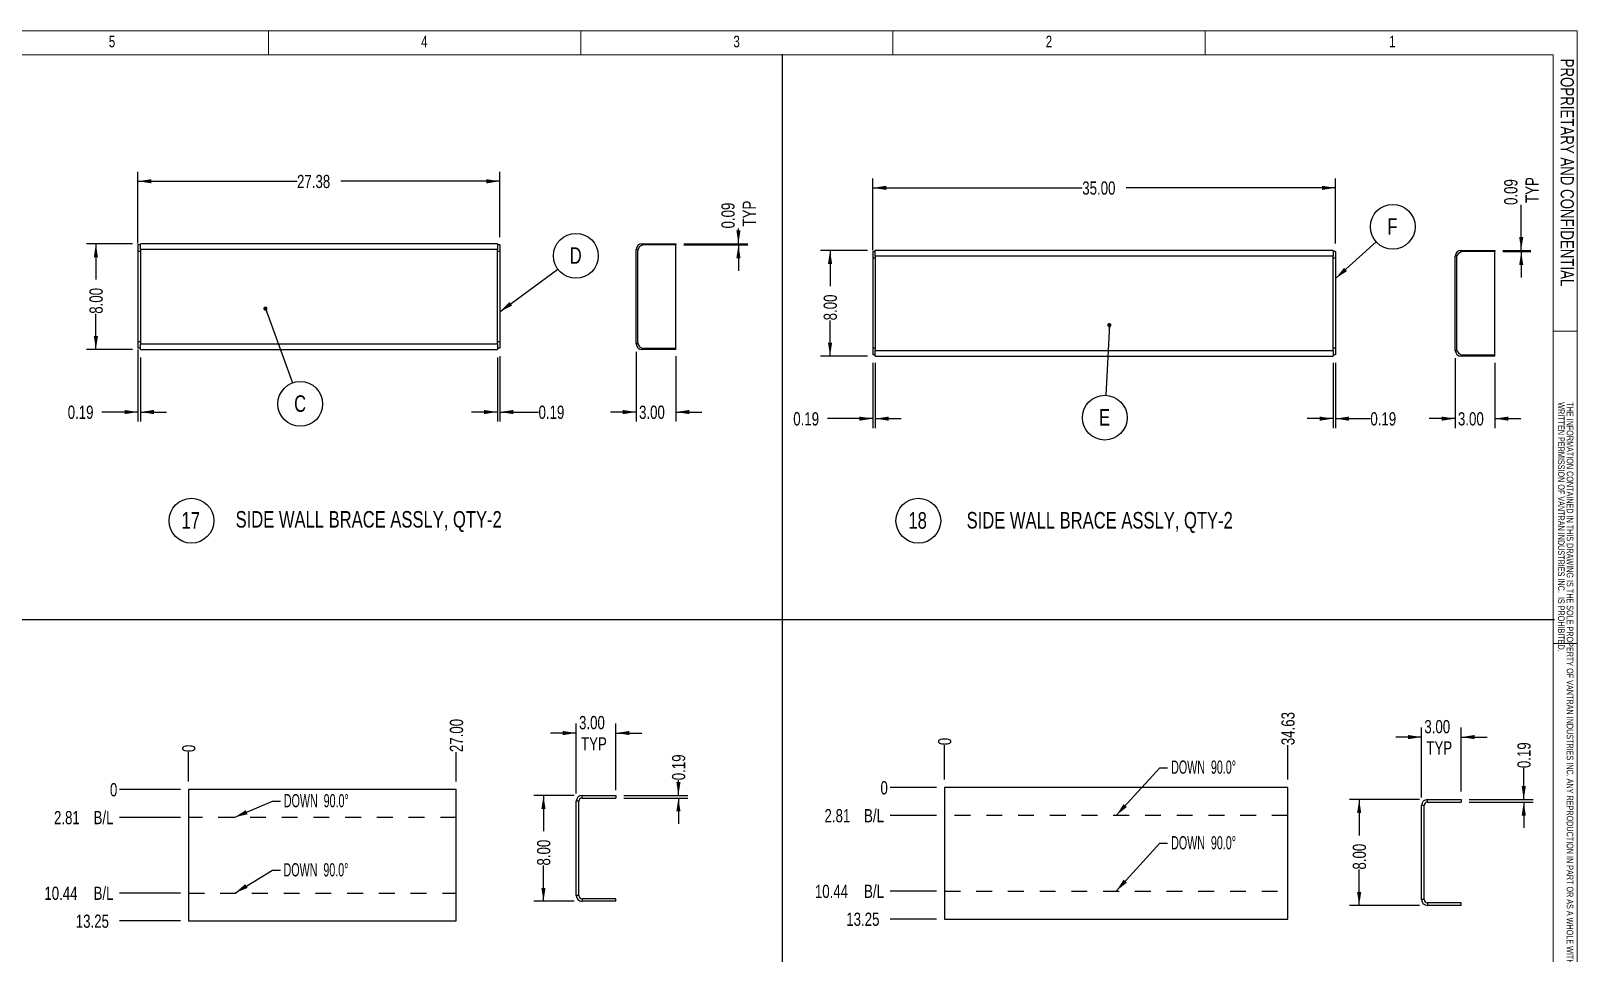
# Model space of a CAD drawing. Header units: inches. Extents: x 0 to 16.5, y 0 to 11.7.
# Drawn here: x 6.77 to 16.52, y 5.86 to 11.67 of the extents above; entities that cross this region are included whole.
import ezdxf

# ---------------------------------------------------------------- set-up
doc = ezdxf.new("R2010")
doc.units = ezdxf.units.IN
doc.header["$MEASUREMENT"] = 0
doc.linetypes.add('HIDDEN', pattern=[0.075, 0.05, -0.025])
doc.layers.add('FORMAT', color=7, linetype='Continuous')
doc.styles.add('SLDTEXTSTYLE0', font='TXT', dxfattribs={"width": 0.75})
doc.styles.add('SLDTEXTSTYLE2', font='TXT', dxfattribs={"width": 0.605})
doc.dimstyles.new('SLDDIMSTYLE15', dxfattribs={"dimtxt": 0.084961, "dimasz": 0.084961, "dimexe": 0, "dimexo": 0.0625, "dimgap": 0.02124, "dimtad": 0, "dimtih": 1, "dimtoh": 1, "dimdec": 0, "dimlfac": 16, "dimrnd": 1e-09, "dimdsep": 46, "dimtxsty": 'SLDTEXTSTYLE0', "dimblk1": 'NONE', "dimblk2": 'NONE', "dimsah": 1, "dimcen": 0.09, "dimadec": 0, "dimazin": 2, "dimtfac": 1, "dimtdec": 0, "dimtofl": 0, "dimtmove": 0, "dimatfit": 3, "dimldrblk": 'NONE', "dimfxl": 0, "dimfrac": 2, "dimtolj": 1, "dimtzin": 12, "dimarcsym": 0})
doc.dimstyles.new('SLDDIMSTYLE16', dxfattribs={"dimtxt": 0.084961, "dimasz": 0.084961, "dimexe": 0, "dimexo": 0.0625, "dimgap": 0.02124, "dimtad": 0, "dimtih": 1, "dimtoh": 1, "dimlfac": 16, "dimrnd": 1e-09, "dimzin": 4, "dimdsep": 46, "dimtxsty": 'SLDTEXTSTYLE0', "dimblk1": 'NONE', "dimblk2": 'NONE', "dimsah": 1, "dimcen": 0.09, "dimadec": 0, "dimazin": 1, "dimtfac": 1, "dimtofl": 0, "dimtmove": 0, "dimatfit": 3, "dimldrblk": 'NONE', "dimfxl": 0, "dimfrac": 2, "dimtolj": 1, "dimtzin": 12, "dimarcsym": 0})
doc.dimstyles.new('SLDDIMSTYLE17', dxfattribs={"dimtxt": 0.084961, "dimasz": 0.084961, "dimexe": 0, "dimexo": 0.0625, "dimgap": 0.02124, "dimtad": 0, "dimtih": 1, "dimtoh": 1, "dimlfac": 16, "dimrnd": 1e-09, "dimzin": 12, "dimdsep": 46, "dimtxsty": 'SLDTEXTSTYLE0', "dimblk1": 'NONE', "dimblk2": 'NONE', "dimsah": 1, "dimcen": 0.09, "dimadec": 0, "dimazin": 3, "dimtfac": 1, "dimtofl": 0, "dimtmove": 0, "dimatfit": 3, "dimldrblk": 'NONE', "dimfxl": 0, "dimfrac": 2, "dimtolj": 1, "dimtzin": 12, "dimarcsym": 0})
doc.dimstyles.new('SLDDIMSTYLE18', dxfattribs={"dimtxt": 0.084961, "dimasz": 0.084961, "dimexe": 0, "dimexo": 0.0625, "dimgap": 0.02124, "dimtad": 0, "dimtih": 1, "dimtoh": 1, "dimlfac": 16, "dimrnd": 1e-09, "dimzin": 12, "dimdsep": 46, "dimtxsty": 'SLDTEXTSTYLE0', "dimblk1": 'NONE', "dimblk2": 'NONE', "dimsah": 1, "dimcen": 0.09, "dimadec": 0, "dimazin": 3, "dimtfac": 1, "dimtofl": 0, "dimtmove": 0, "dimatfit": 3, "dimldrblk": 'NONE', "dimfxl": 0, "dimfrac": 2, "dimtolj": 1, "dimtzin": 12, "dimarcsym": 0})
doc.dimstyles.new('SLDDIMSTYLE3', dxfattribs={"dimtxt": 0.18, "dimasz": 0.026142, "dimexe": 0, "dimexo": 0.0625, "dimgap": 0, "dimtad": 0, "dimtih": 1, "dimtoh": 1, "dimdec": 0, "dimrnd": 1e-09, "dimzin": 0, "dimdsep": 46, "dimtxsty": 'Standard', "dimblk1": 'DOT', "dimblk2": 'DOT', "dimsah": 1, "dimcen": 0.09, "dimadec": 0, "dimazin": 0, "dimtfac": 0.026142, "dimtdec": 0, "dimtofl": 0, "dimtmove": 0, "dimatfit": 3, "dimldrblk": 'DOT', "dimfxl": 0, "dimfrac": 2, "dimtolj": 1, "dimtzin": 0, "dimarcsym": 0})
doc.dimstyles.new('SLDDIMSTYLE4', dxfattribs={"dimtxt": 0.18, "dimasz": 0.084961, "dimexe": 0, "dimexo": 0.0625, "dimgap": 0, "dimtad": 0, "dimtih": 1, "dimtoh": 1, "dimdec": 0, "dimrnd": 1e-09, "dimzin": 0, "dimdsep": 46, "dimtxsty": 'Standard', "dimsah": 1, "dimcen": 0.09, "dimadec": 0, "dimazin": 0, "dimtfac": 0.084961, "dimtdec": 0, "dimtofl": 0, "dimtmove": 0, "dimatfit": 3, "dimfxl": 0, "dimfrac": 2, "dimtolj": 1, "dimtzin": 0, "dimarcsym": 0})
doc.dimstyles.new('SLDDIMSTYLE6', dxfattribs={"dimtxt": 0.084961, "dimasz": 0.084961, "dimexe": 0, "dimexo": 0.0625, "dimgap": 0.02124, "dimtad": 0, "dimlfac": 12, "dimrnd": 1e-09, "dimzin": 4, "dimdsep": 46, "dimtxsty": 'SLDTEXTSTYLE0', "dimsah": 1, "dimcen": 0.09, "dimadec": 0, "dimazin": 1, "dimtfac": 1, "dimtofl": 0, "dimtmove": 0, "dimatfit": 3, "dimfxl": 0, "dimfrac": 2, "dimtolj": 1, "dimtzin": 12, "dimarcsym": 0})
doc.dimstyles.new('SLDDIMSTYLE7', dxfattribs={"dimtxt": 0.084961, "dimasz": 0.084961, "dimexe": 0, "dimexo": 0.0625, "dimgap": 0.02124, "dimtad": 0, "dimlfac": 12, "dimrnd": 1e-09, "dimdsep": 46, "dimtxsty": 'SLDTEXTSTYLE0', "dimsah": 1, "dimcen": 0.09, "dimadec": 0, "dimazin": 2, "dimtfac": 1, "dimtmove": 0, "dimatfit": 0, "dimfxl": 0, "dimfrac": 2, "dimtolj": 1, "dimtzin": 12, "dimarcsym": 0})
doc.dimstyles.new('SLDDIMSTYLE8', dxfattribs={"dimtxt": 0.084961, "dimasz": 0.084961, "dimexe": 0, "dimexo": 0.0625, "dimgap": 0.02124, "dimtad": 0, "dimlfac": 12, "dimrnd": 1e-09, "dimzin": 12, "dimdsep": 46, "dimtxsty": 'SLDTEXTSTYLE0', "dimsah": 1, "dimcen": 0.09, "dimadec": 0, "dimazin": 3, "dimtfac": 1, "dimtofl": 0, "dimtmove": 0, "dimatfit": 3, "dimfxl": 0, "dimfrac": 2, "dimtolj": 1, "dimtzin": 12, "dimarcsym": 0})
doc.dimstyles.new('SLDDIMSTYLE9', dxfattribs={"dimtxt": 0.084961, "dimasz": 0.084961, "dimexe": 0, "dimexo": 0.0625, "dimgap": 0.02124, "dimtad": 0, "dimlfac": 12, "dimrnd": 1e-09, "dimzin": 4, "dimdsep": 46, "dimtxsty": 'SLDTEXTSTYLE0', "dimsah": 1, "dimcen": 0.09, "dimadec": 0, "dimazin": 1, "dimtfac": 1, "dimtmove": 0, "dimatfit": 0, "dimfxl": 0, "dimfrac": 2, "dimtolj": 1, "dimtzin": 12, "dimarcsym": 0})

# ---------------------------------------------------------------- blocks, each defined once
blk = doc.blocks.new('SW_NOTE_0')
at = {"layer": 'FORMAT', "color": 0}
blk.add_circle((0.0758, 0.0803), 0.1412, dxfattribs=at)
at = {"layer": 'FORMAT', "color": 0, "insert": (0.0716, 0.1343), "char_height": 0.10417, "attachment_point": 2, "style": 'SLDTEXTSTYLE0'}
blk.add_mtext('17', dxfattribs=at)
blk = doc.blocks.new('SW_NOTE_0_1')
at = {"color": 0, "linetype": 'Continuous', "lineweight": 0, "attachment_point": 1, "rotation": 270, "style": 'SLDTEXTSTYLE0'}
for s, insert, char_height in [('WRITTEN PERMISSION OF VANTRAN INDUSTRIES INC.  IS PROHIBITED.', (-0.0018, 0), 0.041667), ('THE INFORMATION CONTAINED IN THIS DRAWING IS THE SOLE PROPERTY OF VANTRAN INDUSTRIES INC. ANY REPRODUCTION IN PART OR AS A WHOLE WITHOUT  THE', (0.0537, 0), 0.0416667)]:
    blk.add_mtext(s, dxfattribs=dict(at, insert=insert, char_height=char_height))
blk = doc.blocks.new('Drawing View85')
at = {"color": 7, "linetype": 'Continuous', "lineweight": 25}
for p, q in [((0, 0.0417), (-0.0156, 0.0417)), ((-0.0156, 0.0417), (-0.0156, 0)), ((0, 0), (-0.0156, 0)), ((-0.0156, 0), (-0.0156, -0.5677)), ((2.25, 0.0495), (0, 0.0495)), ((0, 0.013), (0, 0.0495)), ((2.25, 0.013), (0, 0.013)), ((0, 0.013), (0, -0.5807)), ((2.25, 0.0495), (2.25, 0.013)), ((2.2656, 0.0417), (2.25, 0.0417)), ((2.25, -0.5807), (2.25, 0.013)), ((2.2656, 0.0417), (2.2656, 0)), ((2.2656, 0), (2.25, 0)), ((2.2656, 0), (2.2656, -0.5677)), ((0, -0.5677), (-0.0156, -0.5677)), ((-0.0156, -0.5677), (-0.0156, -0.6094)), ((0, -0.5807), (2.25, -0.5807)), ((0, -0.6172), (0, -0.5807)), ((2.2656, -0.5677), (2.25, -0.5677)), ((2.25, -0.5807), (2.25, -0.6172)), ((2.2656, -0.5677), (2.2656, -0.6094)), ((0, -0.6094), (-0.0156, -0.6094)), ((0, -0.6172), (2.25, -0.6172)), ((2.2656, -0.6094), (2.25, -0.6094))]:
    blk.add_line(p, q, dxfattribs=at)
blk = doc.blocks.new('_D_6')
at = {"layer": 'FORMAT'}
for p, q in [((7.4113, 10.3334), (7.1203, 10.3334)), ((7.1803, 10.3334), (7.1803, 10.1078)), ((7.1803, 9.6667), (7.1803, 9.8922)), ((7.4113, 9.6667), (7.1203, 9.6667))]:
    blk.add_line(p, q, dxfattribs=at)
for points in [[(7.1803, 10.3334), (7.1672, 10.2484), (7.1934, 10.2484)], [(7.1803, 9.6667), (7.1934, 9.7517), (7.1672, 9.7517)]]:
    blk.add_solid(points, dxfattribs=at)
at = {"layer": 'FORMAT', "insert": (7.1399, 9.8922), "char_height": 0.08333, "attachment_point": 1, "rotation": 90, "style": 'SLDTEXTSTYLE0'}
blk.add_mtext('8.00', dxfattribs=at)
blk = doc.blocks.new('_D_7')
at = {"layer": 'FORMAT'}
for p, q in [((9.7113, 9.6167), (9.7113, 9.213)), ((9.727, 9.6245), (9.727, 9.213)), ((9.7113, 9.273), (9.548, 9.273)), ((9.727, 9.273), (9.9704, 9.273))]:
    blk.add_line(p, q, dxfattribs=at)
for points in [[(9.7113, 9.273), (9.6264, 9.2861), (9.6264, 9.2599)], [(9.727, 9.273), (9.8119, 9.2599), (9.8119, 9.2861)]]:
    blk.add_solid(points, dxfattribs=at)
at = {"layer": 'FORMAT', "insert": (9.9704, 9.3134), "char_height": 0.08333, "attachment_point": 1, "style": 'SLDTEXTSTYLE0'}
blk.add_mtext('0.19', dxfattribs=at)
blk = doc.blocks.new('_D_8')
at = {"layer": 'FORMAT'}
for p, q in [((7.4457, 10.3339), (7.4457, 10.7871)), ((7.4457, 10.7271), (8.4482, 10.7271)), ((9.727, 10.7271), (8.7245, 10.7271)), ((9.727, 10.3755), (9.727, 10.7871))]:
    blk.add_line(p, q, dxfattribs=at)
for points in [[(7.4457, 10.7271), (7.5307, 10.714), (7.5307, 10.7401)], [(9.727, 10.7271), (9.642, 10.7401), (9.642, 10.714)]]:
    blk.add_solid(points, dxfattribs=at)
at = {"layer": 'FORMAT', "insert": (8.4482, 10.7674), "char_height": 0.08333, "attachment_point": 1, "style": 'SLDTEXTSTYLE0'}
blk.add_mtext('27.38', dxfattribs=at)
blk = doc.blocks.new('_D_9')
at = {"layer": 'FORMAT'}
for p, q in [((7.4457, 9.6662), (7.4457, 9.213)), ((7.4613, 9.6167), (7.4613, 9.213)), ((7.4457, 9.273), (7.2182, 9.273)), ((7.4613, 9.273), (7.6247, 9.273))]:
    blk.add_line(p, q, dxfattribs=at)
for points in [[(7.4457, 9.273), (7.3608, 9.2861), (7.3608, 9.2599)], [(7.4613, 9.273), (7.5463, 9.2599), (7.5463, 9.2861)]]:
    blk.add_solid(points, dxfattribs=at)
at = {"layer": 'FORMAT', "insert": (7.0026, 9.3134), "char_height": 0.08333, "attachment_point": 1, "style": 'SLDTEXTSTYLE0'}
blk.add_mtext('0.19', dxfattribs=at)
blk = doc.blocks.new('SW_NOTE_0_6')
at = {"layer": 'FORMAT', "color": 0}
blk.add_circle((0.0485, -0.1326), 0.1412, dxfattribs=at)
at = {"layer": 'FORMAT', "color": 0, "insert": (0.0475, -0.0787), "char_height": 0.1042, "attachment_point": 2, "style": 'SLDTEXTSTYLE0'}
blk.add_mtext('C', dxfattribs=at)
blk = doc.blocks.new('_Dot')
at = {"color": 0, "linetype": 'ByBlock', "lineweight": -2}
blk.add_line((-0.5, 0), (-1, 0), dxfattribs=at)
at = {"color": 0, "linetype": 'ByBlock', "const_width": 0.5}
blk.add_lwpolyline([(-0.25, 0, 1), (0.25, 0, 1)], format="xyb", close=True, dxfattribs=at)
blk = doc.blocks.new('SW_NOTE_0_7')
at = {"layer": 'FORMAT', "color": 0}
blk.add_circle((0.1137, 0.0837), 0.1412, dxfattribs=at)
at = {"layer": 'FORMAT', "color": 0, "insert": (0.1123, 0.1376), "char_height": 0.1042, "attachment_point": 2, "style": 'SLDTEXTSTYLE0'}
blk.add_mtext('D', dxfattribs=at)
blk = doc.blocks.new('Drawing View86')
at = {"color": 7, "linetype": 'Continuous', "lineweight": 25}
for p, q in [((0.0286, 0.6172), (0.2422, 0.6172)), ((0.0286, 0.6073), (0.0286, 0.6172)), ((0.2422, 0.6094), (0.0417, 0.6094)), ((0.2422, 0.6172), (0.2422, 0.6094)), ((0.2422, -0.0417), (0.2422, 0.6094)), ((-0.0078, -0.013), (-0.0078, 0.5807)), ((0.0021, 0.5807), (-0.0078, 0.5807)), ((0, 0.5677), (0, 0)), ((0.0021, -0.013), (-0.0078, -0.013)), ((0.0286, -0.0396), (0.0286, -0.0495)), ((0.2422, -0.0495), (0.0286, -0.0495)), ((0.0417, -0.0417), (0.2422, -0.0417)), ((0.2422, -0.0495), (0.2422, -0.0417))]:
    blk.add_line(p, q, dxfattribs=at)
for centre, radius, start, end in [((0.0286, 0.5807), 0.0365, 90, 180), ((0.0417, 0.5677), 0.0417, 90, 180), ((0.0417, 0), 0.0417, 180, 270), ((0.0286, -0.013), 0.0365, 180, 270)]:
    blk.add_arc(centre, radius, start, end, dxfattribs=at)
blk = doc.blocks.new('_D_10')
at = {"layer": 'FORMAT'}
for p, q in [((11.2304, 10.3334), (11.2304, 10.4295)), ((10.8867, 10.3334), (11.2904, 10.3334)), ((10.8867, 10.3255), (11.2904, 10.3255)), ((11.2304, 10.3255), (11.2304, 10.1622))]:
    blk.add_line(p, q, dxfattribs=at)
for points in [[(11.2304, 10.3334), (11.2435, 10.4183), (11.2173, 10.4183)], [(11.2304, 10.3255), (11.2173, 10.2406), (11.2435, 10.2406)]]:
    blk.add_solid(points, dxfattribs=at)
at = {"layer": 'FORMAT', "char_height": 0.08333, "attachment_point": 1, "rotation": 90, "style": 'SLDTEXTSTYLE0'}
for s, insert in [('0.09', (11.123, 10.4295)), ('TYP', (11.2571, 10.4422))]:
    blk.add_mtext(s, dxfattribs=dict(at, insert=insert))
blk = doc.blocks.new('_D_11')
at = {"layer": 'FORMAT'}
for p, q in [((10.5867, 9.6531), (10.5867, 9.213)), ((10.8367, 9.6245), (10.8367, 9.213)), ((10.5867, 9.273), (10.4233, 9.273)), ((10.8367, 9.273), (11.0001, 9.273))]:
    blk.add_line(p, q, dxfattribs=at)
for points in [[(10.5867, 9.273), (10.5017, 9.2861), (10.5017, 9.2599)], [(10.8367, 9.273), (10.9217, 9.2599), (10.9217, 9.2861)]]:
    blk.add_solid(points, dxfattribs=at)
at = {"layer": 'FORMAT', "insert": (10.6039, 9.3134), "char_height": 0.08333, "attachment_point": 1, "style": 'SLDTEXTSTYLE0'}
blk.add_mtext('3.00', dxfattribs=at)
blk = doc.blocks.new('Drawing View93')
at = {"color": 7, "linetype": 'Continuous', "lineweight": 25}
for p, q in [((0, 0), (-1.6875, 0)), ((-1.6875, 0), (-1.6875, -0.828125)), ((0, -0.828125), (0, 0)), ((-1.6875, -0.828125), (0, -0.828125))]:
    blk.add_line(p, q, dxfattribs=at)
blk = doc.blocks.new('_D_24')
at = {"layer": 'FORMAT'}
blk.add_line((7.7642, 6.9446), (7.7642, 7.1304), dxfattribs=at)
at = {"layer": 'FORMAT', "insert": (7.7239, 7.1304), "char_height": 0.0833, "attachment_point": 1, "rotation": 90, "style": 'SLDTEXTSTYLE0'}
blk.add_mtext('0', dxfattribs=at)
blk = doc.blocks.new('_None')
blk = doc.blocks.new('_D_25')
at = {"layer": 'FORMAT'}
blk.add_line((9.4517, 6.9446), (9.4517, 7.1304), dxfattribs=at)
at = {"layer": 'FORMAT', "insert": (9.4114, 7.1304), "char_height": 0.08333, "attachment_point": 1, "rotation": 90, "style": 'SLDTEXTSTYLE0'}
blk.add_mtext('27.00', dxfattribs=at)
blk = doc.blocks.new('_D_26')
at = {"layer": 'FORMAT'}
blk.add_line((7.7142, 6.8946), (7.3297, 6.8946), dxfattribs=at)
at = {"layer": 'FORMAT', "insert": (7.2691, 6.935), "char_height": 0.0833, "attachment_point": 1, "style": 'SLDTEXTSTYLE0'}
blk.add_mtext('0', dxfattribs=at)
blk = doc.blocks.new('_D_27')
at = {"layer": 'FORMAT'}
blk.add_line((7.7142, 6.7188), (7.3297, 6.7188), dxfattribs=at)
at = {"layer": 'FORMAT', "char_height": 0.08333, "attachment_point": 1, "style": 'SLDTEXTSTYLE0'}
for s, insert in [('2.81', (6.9163, 6.7592)), ('B/L', (7.1657, 6.7592))]:
    blk.add_mtext(s, dxfattribs=dict(at, insert=insert))
blk = doc.blocks.new('_D_28')
at = {"layer": 'FORMAT'}
blk.add_line((7.7142, 6.2422), (7.3297, 6.2422), dxfattribs=at)
at = {"layer": 'FORMAT', "char_height": 0.08333, "attachment_point": 1, "style": 'SLDTEXTSTYLE0'}
for s, insert in [('10.44', (6.8556, 6.2826)), ('B/L', (7.1657, 6.2826))]:
    blk.add_mtext(s, dxfattribs=dict(at, insert=insert))
blk = doc.blocks.new('_D_29')
at = {"layer": 'FORMAT'}
blk.add_line((7.7142, 6.0665), (7.3297, 6.0665), dxfattribs=at)
at = {"layer": 'FORMAT', "insert": (7.0535, 6.1068), "char_height": 0.08333, "attachment_point": 1, "style": 'SLDTEXTSTYLE0'}
blk.add_mtext('13.25', dxfattribs=at)
blk = doc.blocks.new('Drawing View95')
at = {"color": 7, "linetype": 'Continuous', "lineweight": 25}
for p, q in [((-0.2344, 0.6146), (-0.25, 0.6146)), ((-0.25, 0.0208), (-0.25, 0.6146)), ((-0.2344, 0.0208), (-0.2344, 0.6146)), ((-0.2135, 0.651), (0, 0.651)), ((-0.2135, 0.6354), (-0.2135, 0.651)), ((-0.2135, 0.6354), (0, 0.6354)), ((0, 0.651), (0, 0.6354)), ((-0.2344, 0.0208), (-0.25, 0.0208)), ((0, 0), (-0.2135, 0)), ((-0.2135, 0), (-0.2135, -0.0156)), ((0, -0.0156), (0, 0)), ((0, -0.0156), (-0.2135, -0.0156))]:
    blk.add_line(p, q, dxfattribs=at)
for centre, radius, start, end in [((-0.2135, 0.6146), 0.0365, 90, 180), ((-0.2135, 0.6146), 0.0208, 90, 180), ((-0.2135, 0.0208), 0.0365, 180, 270), ((-0.2135, 0.0208), 0.0208, 180, 270)]:
    blk.add_arc(centre, radius, start, end, dxfattribs=at)
blk = doc.blocks.new('_D_30')
at = {"layer": 'FORMAT'}
for p, q in [((10.2085, 6.8704), (10.2085, 7.3106)), ((10.4585, 6.8912), (10.4585, 7.3106)), ((10.2085, 7.2506), (10.0451, 7.2506)), ((10.4585, 7.2506), (10.6219, 7.2506))]:
    blk.add_line(p, q, dxfattribs=at)
for points in [[(10.2085, 7.2506), (10.1235, 7.2636), (10.1235, 7.2375)], [(10.4585, 7.2506), (10.5435, 7.2375), (10.5435, 7.2636)]]:
    blk.add_solid(points, dxfattribs=at)
at = {"layer": 'FORMAT', "char_height": 0.08333, "attachment_point": 1, "style": 'SLDTEXTSTYLE0'}
for s, insert in [('3.00', (10.2257, 7.358)), ('TYP', (10.2384, 7.2239))]:
    blk.add_mtext(s, dxfattribs=dict(at, insert=insert))
blk = doc.blocks.new('_D_31')
at = {"layer": 'FORMAT'}
for p, q in [((10.195, 6.8569), (9.9416, 6.8569)), ((10.0016, 6.8569), (10.0016, 6.6313)), ((10.0016, 6.1902), (10.0016, 6.4157)), ((10.195, 6.1902), (9.9416, 6.1902))]:
    blk.add_line(p, q, dxfattribs=at)
for points in [[(10.0016, 6.8569), (9.9885, 6.7719), (10.0146, 6.7719)], [(10.0016, 6.1902), (10.0146, 6.2752), (9.9885, 6.2752)]]:
    blk.add_solid(points, dxfattribs=at)
at = {"layer": 'FORMAT', "insert": (9.9612, 6.4157), "char_height": 0.08333, "attachment_point": 1, "rotation": 90, "style": 'SLDTEXTSTYLE0'}
blk.add_mtext('8.00', dxfattribs=at)
blk = doc.blocks.new('_D_32')
at = {"layer": 'FORMAT'}
for p, q in [((10.8522, 6.8569), (10.8522, 6.953)), ((10.5085, 6.8569), (10.9122, 6.8569)), ((10.5085, 6.8412), (10.9122, 6.8412)), ((10.8522, 6.8412), (10.8522, 6.6778))]:
    blk.add_line(p, q, dxfattribs=at)
for points in [[(10.8522, 6.8569), (10.8653, 6.9418), (10.8391, 6.9418)], [(10.8522, 6.8412), (10.8391, 6.7563), (10.8653, 6.7563)]]:
    blk.add_solid(points, dxfattribs=at)
at = {"layer": 'FORMAT', "insert": (10.8118, 6.953), "char_height": 0.08333, "attachment_point": 1, "rotation": 90, "style": 'SLDTEXTSTYLE0'}
blk.add_mtext('0.19', dxfattribs=at)
blk = doc.blocks.new('Drawing View100')
at = {"color": 7, "linetype": 'Continuous', "lineweight": 25}
for p, q in [((0, 0.0417), (-0.0156, 0.0417)), ((-0.0156, 0.0417), (-0.0156, 0)), ((0, 0), (-0.0156, 0)), ((-0.0156, 0), (-0.0156, -0.5677)), ((2.8854, 0.0495), (0, 0.0495)), ((0, 0.013), (0, 0.0495)), ((2.8854, 0.013), (0, 0.013)), ((0, 0.013), (0, -0.5807)), ((2.8854, 0.0495), (2.8854, 0.013)), ((2.901, 0.0417), (2.8854, 0.0417)), ((2.8854, -0.5807), (2.8854, 0.013)), ((2.901, 0.0417), (2.901, 0)), ((2.901, 0), (2.8854, 0)), ((2.901, 0), (2.901, -0.5677)), ((0, -0.5677), (-0.0156, -0.5677)), ((-0.0156, -0.5677), (-0.0156, -0.6094)), ((0, -0.5807), (2.8854, -0.5807)), ((0, -0.6172), (0, -0.5807)), ((2.901, -0.5677), (2.8854, -0.5677)), ((2.8854, -0.5807), (2.8854, -0.6172)), ((2.901, -0.5677), (2.901, -0.6094)), ((0, -0.6094), (-0.0156, -0.6094)), ((0, -0.6172), (2.8854, -0.6172)), ((2.901, -0.6094), (2.8854, -0.6094))]:
    blk.add_line(p, q, dxfattribs=at)
blk = doc.blocks.new('_D_38')
at = {"layer": 'FORMAT'}
for p, q in [((12.0776, 10.2923), (12.0776, 10.7455)), ((14.9943, 10.334), (14.9943, 10.7455)), ((12.0776, 10.6855), (13.3978, 10.6855)), ((14.9943, 10.6855), (13.674, 10.6855))]:
    blk.add_line(p, q, dxfattribs=at)
for points in [[(12.0776, 10.6855), (12.1626, 10.6724), (12.1626, 10.6986)], [(14.9943, 10.6855), (14.9093, 10.6986), (14.9093, 10.6724)]]:
    blk.add_solid(points, dxfattribs=at)
at = {"layer": 'FORMAT', "insert": (13.3978, 10.7259), "char_height": 0.08333, "attachment_point": 1, "style": 'SLDTEXTSTYLE0'}
blk.add_mtext('35.00', dxfattribs=at)
blk = doc.blocks.new('_D_39')
at = {"layer": 'FORMAT'}
for p, q in [((12.0432, 10.2918), (11.7481, 10.2918)), ((11.8081, 10.2918), (11.8081, 10.0663)), ((11.8081, 9.6251), (11.8081, 9.8507)), ((12.0432, 9.6251), (11.7481, 9.6251))]:
    blk.add_line(p, q, dxfattribs=at)
for points in [[(11.8081, 10.2918), (11.795, 10.2068), (11.8211, 10.2068)], [(11.8081, 9.6251), (11.8211, 9.7101), (11.795, 9.7101)]]:
    blk.add_solid(points, dxfattribs=at)
at = {"layer": 'FORMAT', "insert": (11.7677, 9.8507), "char_height": 0.08333, "attachment_point": 1, "rotation": 90, "style": 'SLDTEXTSTYLE0'}
blk.add_mtext('8.00', dxfattribs=at)
blk = doc.blocks.new('_D_40')
at = {"layer": 'FORMAT'}
for p, q in [((12.0776, 9.5829), (12.0776, 9.1714)), ((12.0932, 9.5829), (12.0932, 9.1714)), ((12.0776, 9.2314), (11.7917, 9.2314)), ((12.0932, 9.2314), (12.2566, 9.2314))]:
    blk.add_line(p, q, dxfattribs=at)
for points in [[(12.0776, 9.2314), (11.9926, 9.2445), (11.9926, 9.2184)], [(12.0932, 9.2314), (12.1782, 9.2184), (12.1782, 9.2445)]]:
    blk.add_solid(points, dxfattribs=at)
at = {"layer": 'FORMAT', "insert": (11.5761, 9.2718), "char_height": 0.08333, "attachment_point": 1, "style": 'SLDTEXTSTYLE0'}
blk.add_mtext('0.19', dxfattribs=at)
blk = doc.blocks.new('_D_41')
at = {"layer": 'FORMAT'}
for p, q in [((14.9786, 9.5829), (14.9786, 9.1714)), ((14.9943, 9.5829), (14.9943, 9.1714)), ((14.9786, 9.2314), (14.8152, 9.2314)), ((14.9943, 9.2314), (15.2138, 9.2314))]:
    blk.add_line(p, q, dxfattribs=at)
for points in [[(14.9786, 9.2314), (14.8937, 9.2445), (14.8937, 9.2184)], [(14.9943, 9.2314), (15.0792, 9.2184), (15.0792, 9.2445)]]:
    blk.add_solid(points, dxfattribs=at)
at = {"layer": 'FORMAT', "insert": (15.2138, 9.2718), "char_height": 0.08333, "attachment_point": 1, "style": 'SLDTEXTSTYLE0'}
blk.add_mtext('0.19', dxfattribs=at)
blk = doc.blocks.new('SW_NOTE_0_12')
at = {"layer": 'FORMAT', "color": 0}
blk.add_circle((-0.007, -0.1411), 0.1412, dxfattribs=at)
at = {"layer": 'FORMAT', "color": 0, "insert": (-0.0085, -0.0871), "char_height": 0.1042, "attachment_point": 2, "style": 'SLDTEXTSTYLE0'}
blk.add_mtext('E', dxfattribs=at)
blk = doc.blocks.new('SW_NOTE_0_13')
at = {"layer": 'FORMAT', "color": 0}
blk.add_circle((0.1048, 0.0947), 0.1412, dxfattribs=at)
at = {"layer": 'FORMAT', "color": 0, "insert": (0.1028, 0.1486), "char_height": 0.1042, "attachment_point": 2, "style": 'SLDTEXTSTYLE0'}
blk.add_mtext('F', dxfattribs=at)
blk = doc.blocks.new('SW_NOTE_0_14')
at = {"layer": 'FORMAT', "color": 0}
blk.add_circle((0.0758, 0.0803), 0.1412, dxfattribs=at)
at = {"layer": 'FORMAT', "color": 0, "insert": (0.0716, 0.1343), "char_height": 0.10417, "attachment_point": 2, "style": 'SLDTEXTSTYLE0'}
blk.add_mtext('18', dxfattribs=at)
blk = doc.blocks.new('Drawing View101')
at = {"color": 7, "linetype": 'Continuous', "lineweight": 25}
for p, q in [((0.0286, 0.6172), (0.2422, 0.6172)), ((0.0286, 0.6073), (0.0286, 0.6172)), ((0.2422, 0.6094), (0.0417, 0.6094)), ((0.2422, 0.6172), (0.2422, 0.6094)), ((0.2422, -0.0417), (0.2422, 0.6094)), ((-0.0078, -0.013), (-0.0078, 0.5807)), ((0.0021, 0.5807), (-0.0078, 0.5807)), ((0, 0.5677), (0, 0)), ((0.0021, -0.013), (-0.0078, -0.013)), ((0.0286, -0.0396), (0.0286, -0.0495)), ((0.2422, -0.0495), (0.0286, -0.0495)), ((0.0417, -0.0417), (0.2422, -0.0417)), ((0.2422, -0.0495), (0.2422, -0.0417))]:
    blk.add_line(p, q, dxfattribs=at)
for centre, radius, start, end in [((0.0286, 0.5807), 0.0365, 90, 180), ((0.0417, 0.5677), 0.0417, 90, 180), ((0.0417, 0), 0.0417, 180, 270), ((0.0286, -0.013), 0.0365, 180, 270)]:
    blk.add_arc(centre, radius, start, end, dxfattribs=at)
blk = doc.blocks.new('_D_42')
at = {"layer": 'FORMAT'}
for p, q in [((16.1647, 10.2918), (16.1647, 10.5777)), ((16.0487, 10.2918), (16.2247, 10.2918)), ((16.0487, 10.284), (16.2247, 10.284)), ((16.1647, 10.284), (16.1647, 10.1206))]:
    blk.add_line(p, q, dxfattribs=at)
for points in [[(16.1647, 10.2918), (16.1778, 10.3768), (16.1517, 10.3768)], [(16.1647, 10.284), (16.1517, 10.199), (16.1778, 10.199)]]:
    blk.add_solid(points, dxfattribs=at)
at = {"layer": 'FORMAT', "char_height": 0.08333, "attachment_point": 1, "rotation": 90, "style": 'SLDTEXTSTYLE0'}
for s, insert in [('0.09', (16.0573, 10.5777)), ('TYP', (16.1914, 10.5904))]:
    blk.add_mtext(s, dxfattribs=dict(at, insert=insert))
blk = doc.blocks.new('_D_43')
at = {"layer": 'FORMAT'}
for p, q in [((15.7487, 9.6116), (15.7487, 9.1714)), ((15.9987, 9.5829), (15.9987, 9.1714)), ((15.7487, 9.2314), (15.5853, 9.2314)), ((15.9987, 9.2314), (16.1621, 9.2314))]:
    blk.add_line(p, q, dxfattribs=at)
for points in [[(15.7487, 9.2314), (15.6638, 9.2445), (15.6638, 9.2184)], [(15.9987, 9.2314), (16.0837, 9.2184), (16.0837, 9.2445)]]:
    blk.add_solid(points, dxfattribs=at)
at = {"layer": 'FORMAT', "insert": (15.7659, 9.2718), "char_height": 0.08333, "attachment_point": 1, "style": 'SLDTEXTSTYLE0'}
blk.add_mtext('3.00', dxfattribs=at)
blk = doc.blocks.new('Drawing View102')
at = {"color": 7, "linetype": 'Continuous', "lineweight": 25}
for p, q in [((0, 0), (-2.1641, 0)), ((-2.1641, 0), (-2.1641, -0.8281)), ((0, -0.8281), (0, 0)), ((-2.1641, -0.8281), (0, -0.8281))]:
    blk.add_line(p, q, dxfattribs=at)
blk = doc.blocks.new('_D_44')
at = {"layer": 'FORMAT'}
blk.add_line((12.4794, 6.9069), (12.1864, 6.9069), dxfattribs=at)
at = {"layer": 'FORMAT', "insert": (12.1258, 6.9473), "char_height": 0.0833, "attachment_point": 1, "style": 'SLDTEXTSTYLE0'}
blk.add_mtext('0', dxfattribs=at)
blk = doc.blocks.new('_D_45')
at = {"layer": 'FORMAT'}
blk.add_line((12.4794, 6.7311), (12.1864, 6.7311), dxfattribs=at)
at = {"layer": 'FORMAT', "char_height": 0.08333, "attachment_point": 1, "style": 'SLDTEXTSTYLE0'}
for s, insert in [('2.81', (11.773, 6.7715)), ('B/L', (12.0224, 6.7715))]:
    blk.add_mtext(s, dxfattribs=dict(at, insert=insert))
blk = doc.blocks.new('_D_46')
at = {"layer": 'FORMAT'}
blk.add_line((12.4794, 6.2546), (12.1864, 6.2546), dxfattribs=at)
at = {"layer": 'FORMAT', "char_height": 0.08333, "attachment_point": 1, "style": 'SLDTEXTSTYLE0'}
for s, insert in [('10.44', (11.7124, 6.2949)), ('B/L', (12.0224, 6.2949))]:
    blk.add_mtext(s, dxfattribs=dict(at, insert=insert))
blk = doc.blocks.new('_D_47')
at = {"layer": 'FORMAT'}
blk.add_line((12.4794, 6.0788), (12.1864, 6.0788), dxfattribs=at)
at = {"layer": 'FORMAT', "insert": (11.9102, 6.1191), "char_height": 0.08333, "attachment_point": 1, "style": 'SLDTEXTSTYLE0'}
blk.add_mtext('13.25', dxfattribs=at)
blk = doc.blocks.new('_D_48')
at = {"layer": 'FORMAT'}
blk.add_line((12.5294, 6.9569), (12.5294, 7.1739), dxfattribs=at)
at = {"layer": 'FORMAT', "insert": (12.489, 7.1739), "char_height": 0.0833, "attachment_point": 1, "rotation": 90, "style": 'SLDTEXTSTYLE0'}
blk.add_mtext('0', dxfattribs=at)
blk = doc.blocks.new('_D_49')
at = {"layer": 'FORMAT'}
blk.add_line((14.6934, 6.9569), (14.6934, 7.1739), dxfattribs=at)
at = {"layer": 'FORMAT', "insert": (14.653, 7.1739), "char_height": 0.08333, "attachment_point": 1, "rotation": 90, "style": 'SLDTEXTSTYLE0'}
blk.add_mtext('34.63', dxfattribs=at)
blk = doc.blocks.new('Drawing View103')
at = {"color": 7, "linetype": 'Continuous', "lineweight": 25}
for p, q in [((0.0156, 0.5938), (0, 0.5938)), ((0, 0), (0, 0.5938)), ((0.0156, 0), (0.0156, 0.5938)), ((0.0365, 0.6146), (0.0365, 0.6302)), ((0.0365, 0.6302), (0.25, 0.6302)), ((0.0365, 0.6146), (0.25, 0.6146)), ((0.25, 0.6302), (0.25, 0.6146)), ((0.0156, 0), (0, 0)), ((0.0365, -0.0208), (0.0365, -0.0365)), ((0.25, -0.0208), (0.0365, -0.0208)), ((0.25, -0.0365), (0.0365, -0.0365)), ((0.25, -0.0365), (0.25, -0.0208))]:
    blk.add_line(p, q, dxfattribs=at)
for centre, radius, start, end in [((0.0365, 0.5938), 0.0365, 90, 180), ((0.0365, 0.5938), 0.0208, 90, 180), ((0.0365, 0), 0.0365, 180, 270), ((0.0365, 0), 0.0208, 180, 270)]:
    blk.add_arc(centre, radius, start, end, dxfattribs=at)
blk = doc.blocks.new('_D_50')
at = {"layer": 'FORMAT'}
for p, q in [((16.1806, 6.8313), (16.1806, 7.0294)), ((15.8369, 6.8313), (16.2406, 6.8313)), ((15.8369, 6.8157), (16.2406, 6.8157)), ((16.1806, 6.8157), (16.1806, 6.6523))]:
    blk.add_line(p, q, dxfattribs=at)
for points in [[(16.1806, 6.8313), (16.1937, 6.9163), (16.1675, 6.9163)], [(16.1806, 6.8157), (16.1675, 6.7307), (16.1937, 6.7307)]]:
    blk.add_solid(points, dxfattribs=at)
at = {"layer": 'FORMAT', "insert": (16.1402, 7.0294), "char_height": 0.08333, "attachment_point": 1, "rotation": 90, "style": 'SLDTEXTSTYLE0'}
blk.add_mtext('0.19', dxfattribs=at)
blk = doc.blocks.new('_D_51')
at = {"layer": 'FORMAT'}
for p, q in [((15.5369, 7.225), (15.3735, 7.225)), ((15.5369, 6.8449), (15.5369, 7.285)), ((15.7869, 6.8813), (15.7869, 7.285)), ((15.7869, 7.225), (15.9503, 7.225))]:
    blk.add_line(p, q, dxfattribs=at)
for points in [[(15.5369, 7.225), (15.4519, 7.2381), (15.4519, 7.212)], [(15.7869, 7.225), (15.8719, 7.212), (15.8719, 7.2381)]]:
    blk.add_solid(points, dxfattribs=at)
at = {"layer": 'FORMAT', "char_height": 0.08333, "attachment_point": 1, "style": 'SLDTEXTSTYLE0'}
for s, insert in [('3.00', (15.5541, 7.3325)), ('TYP', (15.5668, 7.1983))]:
    blk.add_mtext(s, dxfattribs=dict(at, insert=insert))
blk = doc.blocks.new('_D_52')
at = {"layer": 'FORMAT'}
for p, q in [((15.5234, 6.8313), (15.0832, 6.8313)), ((15.1432, 6.8313), (15.1432, 6.6058)), ((15.1432, 6.1647), (15.1432, 6.3902)), ((15.5234, 6.1647), (15.0832, 6.1647))]:
    blk.add_line(p, q, dxfattribs=at)
for points in [[(15.1432, 6.8313), (15.1301, 6.7464), (15.1563, 6.7464)], [(15.1432, 6.1647), (15.1563, 6.2496), (15.1301, 6.2496)]]:
    blk.add_solid(points, dxfattribs=at)
at = {"layer": 'FORMAT', "insert": (15.1028, 6.3902), "char_height": 0.08333, "attachment_point": 1, "rotation": 90, "style": 'SLDTEXTSTYLE0'}
blk.add_mtext('8.00', dxfattribs=at)

msp = doc.modelspace()

# ---------------------------------------------------------------- linework, layer by layer
at = {"color": 7, "linetype": 'Continuous', "lineweight": 18}
for p, q in [((0.0187, 11.67421), (16.51673, 11.67421)), ((8.26772, 11.52421), (8.26772, 11.67421)), ((8.26772, 11.64425), (8.26772, 11.52417)), ((10.23622, 11.52421), (10.23622, 11.67421)), ((12.20472, 11.52421), (12.20472, 11.67421)), ((14.17323, 11.52421), (14.17323, 11.67421)), ((16.51673, 11.67421), (16.51673, 0.0187)), ((0.1687, 11.52421), (16.36673, 11.52421)), ((16.36673, 11.52421), (16.36673, 0.1687)), ((16.36673, 9.78346), (16.51673, 9.78346)), ((16.36673, 7.81496), (16.51673, 7.81496))]:
    msp.add_line(p, q, dxfattribs=at)
at = {"color": 7, "linetype": 'HIDDEN'}
for p, q in [((14.69342, 6.73112), (12.52935, 6.73112)), ((9.45174, 6.7188), (7.76424, 6.7188)), ((7.76424, 6.24224), (9.45174, 6.24224)), ((12.52935, 6.25456), (14.69342, 6.25456))]:
    msp.add_line(p, q, dxfattribs=at)
at = {"layer": 'FORMAT'}
for p, q in [((11.50682, 11.52799), (11.50682, 0.53276)), ((0.14828, 7.96556), (16.37401, 7.96556))]:
    msp.add_line(p, q, dxfattribs=at)

# ---------------------------------------------------------------- block references
at = {"color": 7, "linetype": 'Continuous', "lineweight": 25}
for name, p in [('Drawing View85', (7.46135, 10.28388)), ('Drawing View86', (10.59452, 9.71617)), ('Drawing View100', (12.09322, 10.24231)), ('Drawing View101', (15.75654, 9.67461)), ('Drawing View93', (9.45174, 6.89458)), ('Drawing View95', (10.4585, 6.20582)), ('Drawing View102', (14.69342, 6.9069)), ('Drawing View103', (15.53691, 6.20112))]:
    msp.add_blockref(name, p, dxfattribs=at)
at = {"color": 7, "linetype": 'Continuous', "lineweight": 0}
msp.add_blockref('SW_NOTE_0_1', (16.43964, 9.33498), dxfattribs=at)
at = {"layer": 'FORMAT'}
for name, p in [('SW_NOTE_0_13', (15.25, 10.34545)), ('SW_NOTE_0_7', (10.09229, 10.17353)), ('SW_NOTE_0_6', (8.41995, 9.45708)), ('SW_NOTE_0_12', (13.54647, 9.37861)), ('SW_NOTE_0', (7.70675, 8.5079)), ('SW_NOTE_0_14', (12.2885, 8.5079))]:
    msp.add_blockref(name, p, dxfattribs=at)

# ---------------------------------------------------------------- texts
at = {"color": 7, "linetype": 'Continuous', "lineweight": 0}
for s, insert, char_height, attachment_point, style in [('5', (7.282, 11.64401), 0.07292, 2, 'SLDTEXTSTYLE0'), ('4', (9.2505, 11.64401), 0.07292, 2, 'SLDTEXTSTYLE0'), ('3', (11.219, 11.64401), 0.07292, 2, 'SLDTEXTSTYLE0'), ('2', (13.18751, 11.64401), 0.07292, 2, 'SLDTEXTSTYLE0'), ('1', (15.35286, 11.64401), 0.07292, 2, 'SLDTEXTSTYLE0'), ('DOWN  90.0°', (13.95798, 7.0775), 0.0833, 1, 'SLDTEXTSTYLE2'), ('DOWN  90.0°', (8.36519, 6.86604), 0.0833, 1, 'SLDTEXTSTYLE2'), ('DOWN  90.0°', (13.95798, 6.60094), 0.0833, 1, 'SLDTEXTSTYLE2'), ('DOWN  90.0°', (8.36338, 6.43056), 0.0833, 1, 'SLDTEXTSTYLE2')]:
    msp.add_mtext(s, dxfattribs=dict(at, insert=insert, char_height=char_height, attachment_point=attachment_point, style=style))
at = {"color": 7, "linetype": 'Continuous', "lineweight": 0, "insert": (16.49631, 11.4998), "char_height": 0.0833333, "attachment_point": 1, "rotation": 270, "style": 'SLDTEXTSTYLE0'}
msp.add_mtext('PROPRIETARY AND CONFIDENTIAL', dxfattribs=at)
at = {"layer": 'FORMAT', "char_height": 0.1041667, "attachment_point": 1, "style": 'SLDTEXTSTYLE0'}
for insert in [(8.06092, 8.64916), (12.66879, 8.64332)]:
    msp.add_mtext('SIDE WALL BRACE ASSLY, QTY-2', dxfattribs=dict(at, insert=insert))

# ---------------------------------------------------------------- dimensions: what is measured, and where the dimension line sits
at = {"layer": 'FORMAT'}
for base, p1, p2, dimstyle, picture, middle in [((9.7269721684, 10.7270590868), (7.4457221684, 10.2838791327), (9.7269721684, 10.3255457994), 'SLDDIMSTYLE8', '_D_8', (8.5863471684, 10.7270590868)), ((14.99426, 10.68549), (12.07759, 10.24231), (14.99426, 10.28398), 'SLDDIMSTYLE6', '_D_38', (13.53593, 10.68549)), ((7.44572, 9.27299), (7.46135, 9.66669), (7.44572, 9.71617), 'SLDDIMSTYLE7', '_D_9', (7.11039, 9.27299)), ((9.72697, 9.27299), (9.71135, 9.66669), (9.72697, 9.6745), 'SLDDIMSTYLE7', '_D_7', (10.07816, 9.27299)), ((10.83671, 9.27299), (10.58671, 9.70315), (10.83671, 9.6745), 'SLDDIMSTYLE9', '_D_11', (10.71171, 9.27299)), ((15.74873, 9.23143), (15.99873, 9.63294), (15.74873, 9.66159), 'SLDDIMSTYLE9', '_D_43', (15.87373, 9.23143)), ((12.07759, 9.23143), (12.09322, 9.63294), (12.07759, 9.63294), 'SLDDIMSTYLE7', '_D_40', (11.68389, 9.23143)), ((14.97863, 9.23143), (14.99426, 9.63294), (14.97863, 9.63294), 'SLDDIMSTYLE7', '_D_41', (15.32157, 9.23143))]:
    dim = msp.add_linear_dim(base=base, p1=p1, p2=p2, dimstyle=dimstyle, dxfattribs=at)
    dim.commit()
    dim.dimension.update_dxf_attribs({"geometry": picture, "text_midpoint": middle, "dimtype": 160})
for base, p1, p2, text, picture, middle in [((16.16475, 10.29179), (15.99873, 10.28398), (15.99873, 10.29179), '<>\\Ptyp', '_D_42', (16.16475, 10.68549)), ((11.23041, 10.32555), (10.83671, 10.33336), (10.83671, 10.32555), '<>\\PTYP', '_D_10', (11.23041, 10.53729))]:
    dim = msp.add_linear_dim(base=base, p1=p1, p2=p2, angle=90, text=text, dimstyle='SLDDIMSTYLE7', dxfattribs=at)
    dim.commit()
    dim.dimension.update_dxf_attribs({"geometry": picture, "text_midpoint": middle, "dimtype": 160})
for base, p1, p2, dimstyle, picture, middle in [((7.1803, 10.33336), (7.46135, 9.66669), (7.46135, 10.33336), 'SLDDIMSTYLE6', '_D_6', (7.1803, 10.00002)), ((11.80805, 9.62513), (12.09322, 10.29179), (12.09322, 9.62513), 'SLDDIMSTYLE6', '_D_39', (11.80805, 9.95846)), ((16.18061, 6.8157), (15.78691, 6.83133), (15.78691, 6.8157), 'SLDDIMSTYLE7', '_D_50', (16.18061, 7.13723)), ((10.8522, 6.84123), (10.4585, 6.85686), (10.4585, 6.84123), 'SLDDIMSTYLE7', '_D_32', (10.8522, 7.06079)), ((10.00158, 6.19019), (10.24495, 6.85686), (10.24495, 6.19019), 'SLDDIMSTYLE6', '_D_31', (10.00158, 6.52353)), ((15.14321, 6.16466), (15.57337, 6.83133), (15.57337, 6.16466), 'SLDDIMSTYLE6', '_D_52', (15.14321, 6.498))]:
    dim = msp.add_linear_dim(base=base, p1=p1, p2=p2, angle=90, dimstyle=dimstyle, dxfattribs=at)
    dim.commit()
    dim.dimension.update_dxf_attribs({"geometry": picture, "text_midpoint": middle, "dimtype": 160})
for feature_location, offset, dtype, origin, dimstyle, picture, middle in [((9.45174, 6.89458), (0, 0.2358), 1, (7.76424, 6.89458), 'SLDDIMSTYLE16', '_D_25', (9.45174, 7.2685)), ((14.693415, 6.906902), (0, 0.267006), 1, (12.529353, 6.906902), 'SLDDIMSTYLE18', '_D_49', (14.693415, 7.312025)), ((12.5293526509, 6.9069022209), (0, 0.2670057112), 1, (12.5293526509, 6.9069022209), 'SLDDIMSTYLE15', '_D_48', (12.5293526509, 7.2042320059)), ((7.7642360572, 6.8945828779), (0, 0.2357991947), 1, (7.7642360572, 6.8945828779), 'SLDDIMSTYLE15', '_D_24', (7.7642360572, 7.1607061465)), ((7.7642360572, 6.8945828779), (-0.4345152951, 0), 0, (7.7642360572, 6.8945828779), 'SLDDIMSTYLE15', '_D_26', (7.2993966883, 6.8945828779)), ((12.5293526509, 6.9069022209), (-0.3429238967, 0), 0, (12.5293526509, 6.9069022209), 'SLDDIMSTYLE15', '_D_44', (12.1561046803, 6.9069022209)), ((7.76424, 6.06646), (-0.43452, 0), 0, (7.76424, 6.89458), 'SLDDIMSTYLE18', '_D_29', (7.1916, 6.06646)), ((12.52935, 6.07878), (-0.34292, 0), 0, (12.52935, 6.9069), 'SLDDIMSTYLE18', '_D_47', (12.04831, 6.07878))]:
    dim = msp.add_ordinate_dim(feature_location=feature_location, offset=offset, dtype=dtype, origin=origin, dimstyle=dimstyle, dxfattribs=at)
    dim.commit()
    dim.dimension.update_dxf_attribs({"geometry": picture, "text_midpoint": middle})
for base, p1, p2, text, picture, middle in [((10.2085, 7.25056), (10.4585, 6.84123), (10.2085, 6.8204), '<>\\PTYP', '_D_30', (10.3335, 7.25056)), ((15.78691, 7.22503), (15.53691, 6.79487), (15.78691, 6.83133), '<>\\Ptyp', '_D_51', (15.66191, 7.22503))]:
    dim = msp.add_linear_dim(base=base, p1=p1, p2=p2, text=text, dimstyle='SLDDIMSTYLE9', dxfattribs=at)
    dim.commit()
    dim.dimension.update_dxf_attribs({"geometry": picture, "text_midpoint": middle, "dimtype": 160})
for feature_location, offset, origin, dimstyle, picture, middle in [((7.76424, 6.24224), (-0.43452, 0), (7.76424, 6.89458), 'SLDDIMSTYLE18', '_D_28', (7.09268, 6.24224)), ((7.76424, 6.7188), (-0.43452, 0), (7.76424, 6.89458), 'SLDDIMSTYLE17', '_D_27', (7.12301, 6.7188)), ((12.52935, 6.25456), (-0.34292, 0), (12.52935, 6.9069), 'SLDDIMSTYLE18', '_D_46', (11.94939, 6.25456)), ((12.52935, 6.73112), (-0.34292, 0), (12.52935, 6.9069), 'SLDDIMSTYLE18', '_D_45', (11.97972, 6.73112))]:
    dim = msp.add_ordinate_dim(feature_location=feature_location, offset=offset, dtype=0, origin=origin, text='<> B/L', dimstyle=dimstyle, dxfattribs=at)
    dim.commit()
    dim.dimension.update_dxf_attribs({"geometry": picture, "text_midpoint": middle})

# ---------------------------------------------------------------- leaders
at = {"color": 7, "linetype": 'Continuous', "lineweight": 0}
for points in [[(13.61138, 6.73112), (13.88589, 7.03216), (13.93589, 7.03216)], [(8.05273, 6.7188), (8.2936, 6.82182), (8.3436, 6.82182)], [(13.61138, 6.25456), (13.88589, 6.55661), (13.93589, 6.55661)], [(8.05661, 6.24224), (8.2936, 6.38742), (8.3436, 6.38742)]]:
    msp.add_leader(points, dimstyle='SLDDIMSTYLE4', dxfattribs=at)
at = {"layer": 'FORMAT'}
for points, dimstyle in [([(14.99426, 10.11434), (15.25, 10.34545)], 'SLDDIMSTYLE4'), ([(9.72697, 9.90466), (10.09229, 10.17353)], 'SLDDIMSTYLE4'), ([(8.24883, 9.92502), (8.41995, 9.45708)], 'SLDDIMSTYLE3'), ([(13.56845, 9.82085), (13.54647, 9.37861)], 'SLDDIMSTYLE3')]:
    msp.add_leader(points, dimstyle=dimstyle, dxfattribs=at)

doc.saveas('drawing.dxf')
